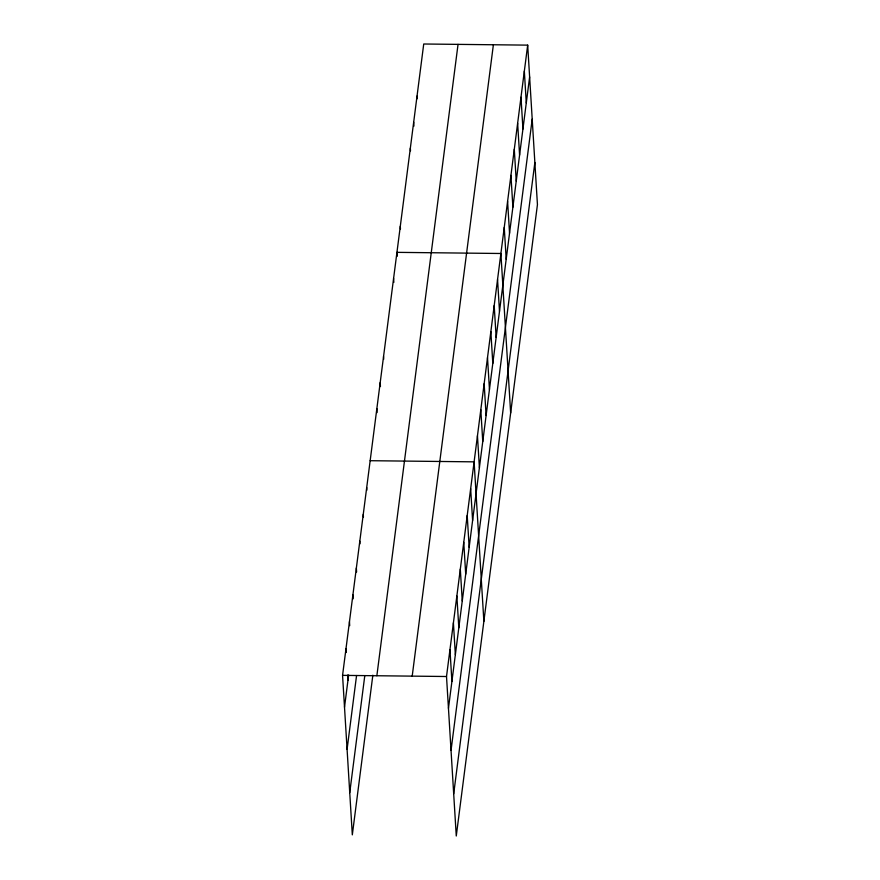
<?xml version="1.0" encoding="UTF-8"?>
<svg xmlns="http://www.w3.org/2000/svg" width="880" height="880" viewBox="0 0 880 880"><rect width="100%" height="100%" fill="white"/><g stroke="black" fill="none" stroke-linecap="round" stroke-linejoin="round"><path stroke-width="1.32" d="M372.845 675.202L352.319 834.867L342.562 675.367L423.731 44L527.681 45.133L537.438 204.633L456.269 836L446.512 676.511L527.681 45.133M344.509 707.179L348.645 674.982M347.083 749.32L356.565 675.521M349.734 792.726L364.749 676.005M376.86 675.741L458.04 44.374M412.203 676.137L493.383 44.759M448.459 708.323L529.628 76.945M451.033 750.453L532.213 119.086M453.695 793.87L534.864 162.492M370.161 460.702L474.111 461.846L483.868 621.335M342.562 675.367L446.512 676.511M524.337 71.181L526.284 102.993M520.993 97.229L522.94 129.041M517.638 123.266L519.585 155.078M514.294 149.314L516.241 181.126M510.939 175.362L512.886 207.174M507.595 201.399L509.542 233.211M504.251 227.447L506.198 259.259M510.653 412.984L500.896 253.495L396.946 252.351L397.188 256.333M497.552 279.532L499.499 311.344M494.197 305.58L496.144 337.392M490.853 331.617L492.8 363.429M487.509 357.665L489.456 389.477M484.154 383.713L486.101 415.525M480.81 409.75L482.757 441.562M477.455 435.798L479.402 467.61M470.657 488.675L472.604 520.487M467.214 515.504L469.161 547.316M463.76 542.344L465.707 574.156M460.317 569.173L462.253 600.985M456.863 596.013L458.81 627.825M453.409 622.842L455.356 654.654M417.032 96.085L417.197 98.736M449.966 649.671L451.913 681.483M413.688 122.133L413.93 126.104M410.344 148.181L410.498 150.832M400.29 226.303L400.455 228.954M393.602 278.399L393.844 282.37M383.548 356.532L383.713 359.183M380.204 382.569L380.446 386.551M376.86 408.617L377.102 412.588M366.707 487.542L366.872 490.193M363.253 514.371L363.418 517.022M359.81 541.2L359.975 543.851M356.356 568.04L356.598 572.011M352.913 594.869L353.155 598.851M349.459 621.698L349.701 625.68M346.005 648.538L346.247 652.509M347.633 675.048L347.952 680.35"/></g></svg>
